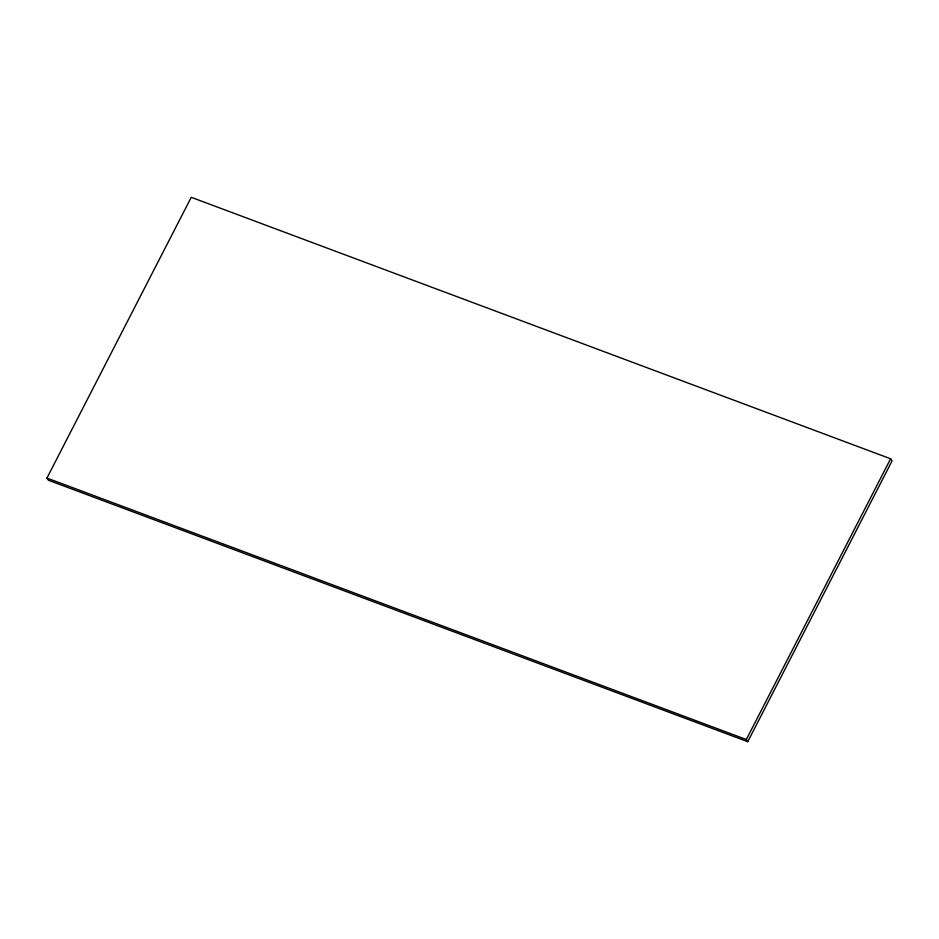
<?xml version="1.0" encoding="UTF-8"?>
<svg xmlns="http://www.w3.org/2000/svg" width="939" height="939" viewBox="0 0 939 939"><rect width="100%" height="100%" fill="white"/><g stroke="black" fill="none" stroke-linecap="round" stroke-linejoin="round"><path stroke-width="1.41" d="M46.95 478.057L191.239 197.307L890.606 458.772L892.05 460.943L747.761 741.693L48.394 480.228L46.95 478.057L746.317 739.533L747.761 741.693M746.317 739.533L890.606 458.772"/></g></svg>
